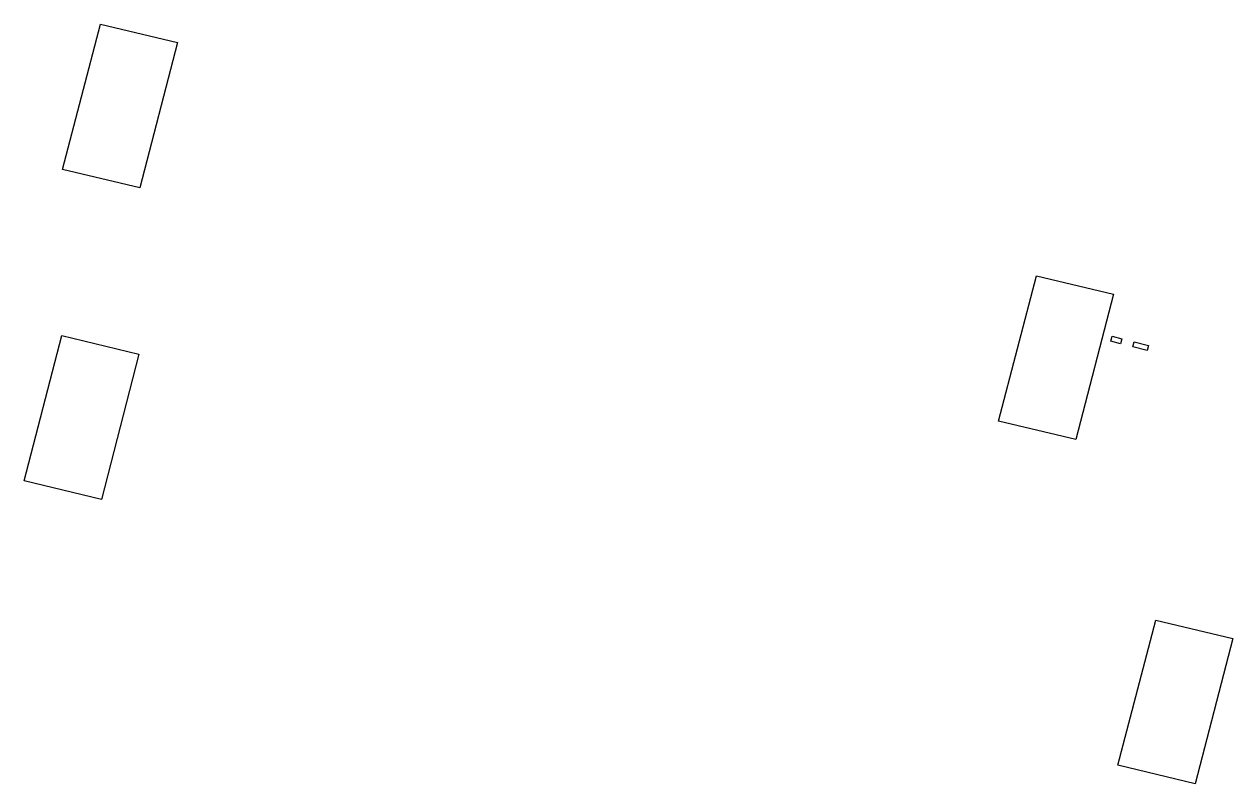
# Model space of a CAD drawing. Extents: x 10392 to 11847, y 4208 to 5122.
import ezdxf

# ---------------------------------------------------------------- set-up
doc = ezdxf.new("R2010")
doc.units = 0
doc.header["$MEASUREMENT"] = 0
doc.layers.add('instrument_sites', color=40, linetype='Continuous')

msp = doc.modelspace()

# ---------------------------------------------------------------- linework, layer by layer
at = {"layer": 'instrument_sites'}
for points in [[(10483.8, 5122.3), (10576.6, 5100.1), (10531.2, 4925.2), (10438.4, 4947.5)], [(11610.2, 4819.6), (11703, 4797.3), (11657.6, 4622.5), (11564.8, 4644.7)], [(10437.5, 4747.5), (10530.3, 4725.3), (10485, 4550.4), (10392.1, 4572.7)], [(11753.8, 4405.1), (11846.6, 4382.9), (11801.2, 4208), (11708.4, 4230.3)]]:
    msp.add_lwpolyline(points, close=True, dxfattribs=at)
at = {"layer": 'instrument_sites', "elevation": 1792.4}
for points in [[(11701.3, 4746.9), (11712.9, 4743.8), (11711.3, 4737.8), (11699.7, 4741), (11701.3, 4746.9)], [(11727.7, 4740), (11745, 4735.4), (11743.5, 4729.5), (11726.1, 4734), (11727.7, 4740)]]:
    msp.add_lwpolyline(points, dxfattribs=at)

doc.saveas('drawing.dxf')
